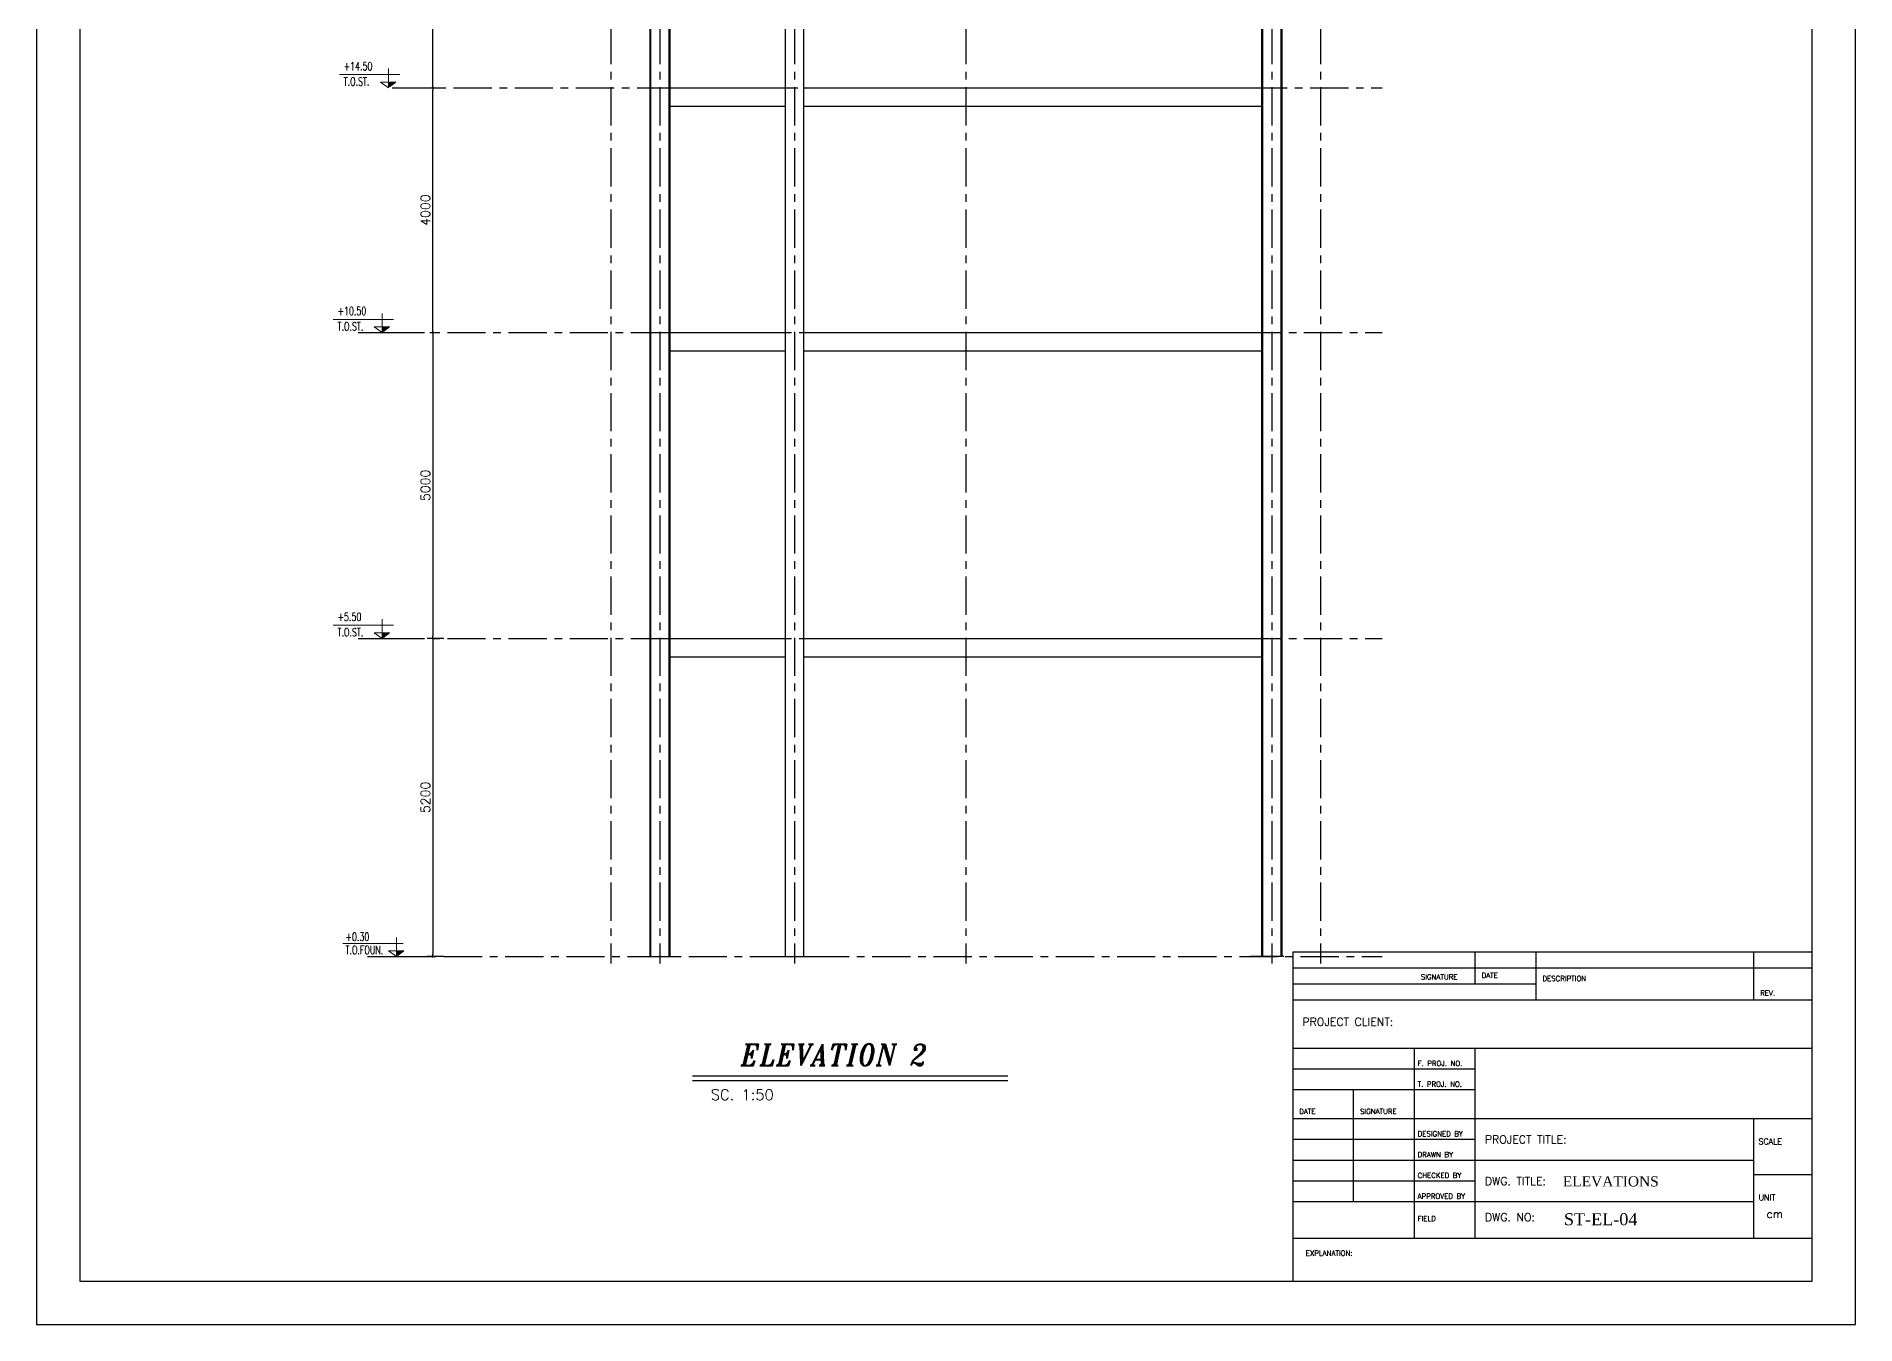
# Model space of a CAD drawing. Header units: inches. Extents: x 1387 to 2676, y -3554 to -2136.
# Drawn here: x 2520.3 to 2579.7, y -3213.5 to -3171.4 of the extents above; entities that cross this region are included whole.
import ezdxf

# ---------------------------------------------------------------- set-up
doc = ezdxf.new("R2010")
doc.units = ezdxf.units.IN
doc.header["$MEASUREMENT"] = 0
doc.linetypes.add('CENTER', pattern=[2, 1.25, -0.25, 0.25, -0.25])
doc.linetypes.add('HIDDEN', pattern=[0.375, 0.25, -0.125])
for name, color, linetype in [('1', 1, 'Continuous'), ('2H', 2, 'HIDDEN'), ('3', 3, 'HIDDEN'), ('3G', 3, 'Continuous'), ('4C', 4, 'Continuous'), ('6M', 6, 'Continuous'), ('AXE', 1, 'CENTER'), ('D', 1, 'Continuous'), ('DIM', 8, 'Continuous'), ('Layer4', 118, 'Continuous'), ('LEVEL', 3, 'HIDDEN'), ('Pich', 2, 'Continuous')]:
    doc.layers.add(name, color=color, linetype=linetype)
doc.layers.add('2', color=2, linetype='Continuous', lineweight=9)
doc.styles.add('ITALICT', font='italict')
doc.styles.add('ROMANS', font='ROMANS')
doc.styles.add('ROMANT', font='romant')
doc.styles.add('style1', font='times.ttf')
doc.dimstyles.new('1-50-2', dxfattribs={"dimtxt": 0.3, "dimasz": 0.08, "dimexe": 0.18, "dimexo": 0.0625, "dimgap": 0.09, "dimtad": 1, "dimdec": 0, "dimlfac": 500, "dimdsep": 46, "dimtxsty": 'ROMANT', "dimblk": 'DOT', "dimcen": 0.09, "dimclrd": 1, "dimclre": 1, "dimclrt": 3, "dimadec": 0, "dimazin": 0, "dimtfac": 1, "dimtdec": 0, "dimtix": 1, "dimtofl": 0, "dimtmove": 2, "dimatfit": 3, "dimldrblk": 'DOT', "dimfxl": 1, "dimtolj": 1, "dimarcsym": 0})

# ---------------------------------------------------------------- blocks, each defined once
blk = doc.blocks.new('DOT')
at = {"layer": 'DIM', "color": 0, "linetype": 'ByBlock'}
blk.add_line((-0.5, 0), (-1, 0), dxfattribs=at)
at = {"layer": 'DIM', "color": 0, "linetype": 'ByBlock', "const_width": 0.5}
blk.add_lwpolyline([(-0.25, 0, 1), (0.25, 0, 1)], format="xyb", close=True, dxfattribs=at)
blk = doc.blocks.new('*D2743')
at = {"layer": 'Defpoints', "color": 0, "transparency": 16777216}
for p in [(2533.048, -3173.077), (2533.209, -3173.077), (2533.048, -3181.077)]:
    blk.add_point(p, dxfattribs=at)
at = {"layer": 'Pich', "color": 1, "lineweight": -2, "transparency": 16777216}
for p, q in [((2533.11, -3173.077), (2533.389, -3173.077)), ((2533.209, -3180.997), (2533.209, -3173.157)), ((2533.11, -3181.077), (2533.389, -3181.077))]:
    blk.add_line(p, q, dxfattribs=at)
at = {"layer": 'Pich', "color": 1, "lineweight": -2, "transparency": 16777216, "xscale": 0.08, "yscale": 0.08, "zscale": 0.08}
for p, rotation in [((2533.209, -3173.077), 90), ((2533.209, -3181.077), 270)]:
    blk.add_blockref('DOT', p, dxfattribs=dict(at, rotation=rotation))
at = {"layer": 'Pich', "color": 3, "transparency": 16777216, "insert": (2532.969, -3177.077), "char_height": 0.3, "attachment_point": 5, "rotation": 90, "style": 'ROMANT'}
blk.add_mtext('\\A1;4000', dxfattribs=at)
blk = doc.blocks.new('_Dot')
at = {"layer": 'DIM', "color": 0, "lineweight": -2}
blk.add_line((-0.5, 0), (-1, 0), dxfattribs=at)
at = {"layer": 'DIM', "color": 0, "const_width": 0.5}
blk.add_lwpolyline([(-0.25, 0, 1), (0.25, 0, 1)], format="xyb", close=True, dxfattribs=at)
blk = doc.blocks.new('*D2744')
at = {"layer": 'Defpoints', "color": 0, "transparency": 16777216}
for p in [(2533.209, -3181.077), (2533.209, -3191.077), (2533.209, -3191.077)]:
    blk.add_point(p, dxfattribs=at)
at = {"layer": 'Pich', "color": 1, "lineweight": -2, "transparency": 16777216}
for p, q in [((2533.209, -3181.157), (2533.209, -3190.997)), ((2533.272, -3181.077), (2533.389, -3181.077)), ((2533.272, -3191.077), (2533.389, -3191.077))]:
    blk.add_line(p, q, dxfattribs=at)
at = {"layer": 'Pich', "color": 1, "lineweight": -2, "transparency": 16777216, "xscale": 0.08, "yscale": 0.08, "zscale": 0.08}
for p, rotation in [((2533.209, -3181.077), 90), ((2533.209, -3191.077), 270)]:
    blk.add_blockref('DOT', p, dxfattribs=dict(at, rotation=rotation))
at = {"layer": 'Pich', "color": 3, "transparency": 16777216, "insert": (2532.969, -3186.077), "char_height": 0.3, "attachment_point": 5, "rotation": 90, "style": 'ROMANT'}
blk.add_mtext('\\A1;5000', dxfattribs=at)
blk = doc.blocks.new('*D2745')
at = {"layer": 'Defpoints', "color": 0, "transparency": 16777216}
for p in [(2533.629, -3191.077), (2533.209, -3201.477), (2533.629, -3201.477)]:
    blk.add_point(p, dxfattribs=at)
at = {"layer": 'Pich', "color": 1, "lineweight": -2, "transparency": 16777216}
for p, q in [((2533.567, -3191.077), (2533.029, -3191.077)), ((2533.209, -3191.157), (2533.209, -3201.397)), ((2533.567, -3201.477), (2533.029, -3201.477))]:
    blk.add_line(p, q, dxfattribs=at)
at = {"layer": 'Pich', "color": 1, "lineweight": -2, "transparency": 16777216, "xscale": 0.08, "yscale": 0.08, "zscale": 0.08}
for p, rotation in [((2533.209, -3191.077), 90), ((2533.209, -3201.477), 270)]:
    blk.add_blockref('DOT', p, dxfattribs=dict(at, rotation=rotation))
at = {"layer": 'Pich', "color": 3, "transparency": 16777216, "insert": (2532.969, -3196.277), "char_height": 0.3, "attachment_point": 5, "rotation": 90, "style": 'ROMANT'}
blk.add_mtext('\\A1;5200', dxfattribs=at)
blk = doc.blocks.new('*D2746')
at = {"layer": 'Defpoints', "color": 0, "transparency": 16777216}
for p in [(2533.039, -3164.077), (2533.209, -3164.077), (2533.039, -3173.077)]:
    blk.add_point(p, dxfattribs=at)
at = {"layer": 'Pich', "color": 1, "lineweight": -2, "transparency": 16777216}
for p, q in [((2533.102, -3164.077), (2533.389, -3164.077)), ((2533.209, -3172.997), (2533.209, -3164.157)), ((2533.102, -3173.077), (2533.389, -3173.077))]:
    blk.add_line(p, q, dxfattribs=at)
at = {"layer": 'Pich', "color": 1, "lineweight": -2, "transparency": 16777216, "xscale": 0.08, "yscale": 0.08, "zscale": 0.08}
for p, rotation in [((2533.209, -3164.077), 90), ((2533.209, -3173.077), 270)]:
    blk.add_blockref('DOT', p, dxfattribs=dict(at, rotation=rotation))
at = {"layer": 'Pich', "color": 3, "transparency": 16777216, "insert": (2532.969, -3168.577), "char_height": 0.3, "attachment_point": 5, "rotation": 90, "style": 'ROMANT'}
blk.add_mtext('\\A1;4500', dxfattribs=at)

msp = doc.modelspace()

# ---------------------------------------------------------------- linework, layer by layer
at = {"layer": '1'}
for p, q in [((2561.31999673, -3201.34012648), (2561.31999673, -3212.095244)), ((2561.31999673, -3201.34012648), (2561.31999673, -3210.68266045)), ((2578.30094543, -3201.34012648), (2561.31999673, -3201.34012648)), ((2567.28423837, -3202.38648467), (2567.28423837, -3201.34012648)), ((2569.27231892, -3202.90966376), (2569.27231892, -3201.34012648)), ((2576.38755456, -3202.90966376), (2576.38755456, -3201.34012648)), ((2578.30094543, -3201.86330558), (2561.31999673, -3201.86330558)), ((2569.27231892, -3202.38648467), (2561.31999673, -3202.38648467)), ((2578.30094543, -3202.90966376), (2561.31999673, -3202.90966376)), ((2578.30094543, -3204.47920103), (2561.31999673, -3204.47920103)), ((2565.29615783, -3210.68266045), (2565.29615783, -3204.47920103)), ((2567.28423837, -3210.68266045), (2567.28423837, -3204.47920103)), ((2567.28423837, -3205.15933385), (2561.31999673, -3205.15933385)), ((2567.28423837, -3205.83946667), (2561.31999673, -3205.83946667)), ((2563.30807728, -3209.50172031), (2563.30807728, -3205.83946667)), ((2567.28423837, -3206.78118903), (2561.31999673, -3206.78118903)), ((2578.30094543, -3206.78118903), (2567.28423837, -3206.78118903)), ((2576.38755456, -3210.68266045), (2576.38755456, -3206.78118903)), ((2567.28423837, -3207.46132185), (2561.31999673, -3207.46132185)), ((2576.38755456, -3208.14145467), (2561.31999673, -3208.14145467)), ((2578.30094543, -3208.61231585), (2576.38755456, -3208.61231585)), ((2567.28423837, -3208.82158749), (2561.31999673, -3208.82158749)), ((2567.28423837, -3209.50172031), (2561.31999673, -3209.50172031)), ((2576.38755456, -3209.50172031), (2567.28423837, -3209.50172031)), ((2561.31999673, -3210.68266045), (2578.30094543, -3210.68266045))]:
    msp.add_line(p, q, dxfattribs=at)
msp.add_lwpolyline([(2578.30094543, -3212.095244), (2578.30094543, -3130.82689383), (2521.6679488, -3130.82689383), (2521.6679488, -3212.095244)], close=True, dxfattribs=at)
at = {"layer": '2'}
for p, q in [((2532.1275208, -3172.64873584, 0.01499996), (2530.15586773, -3172.64873584, 0.01499996)), ((2531.7576139, -3173.07684976, 0.01499996), (2531.49756904, -3172.8966869, 0.01499996)), ((2531.49763563, -3172.89197606, 0.01499996), (2531.99772191, -3172.89197606, 0.01499996)), ((2531.7576139, -3173.07684976, 0.01499996), (2531.7576139, -3172.45241909, 0.01499996)), ((2531.9275208, -3180.64873584), (2529.95586773, -3180.64873584)), ((2531.5576139, -3181.07684976), (2531.5576139, -3180.45241909)), ((2531.5576139, -3181.07684976), (2531.29756904, -3180.8966869)), ((2531.29763563, -3180.89197606), (2531.79772191, -3180.89197606)), ((2531.9275208, -3190.64873584), (2529.95586773, -3190.64873584)), ((2531.5576139, -3191.07684976), (2531.5576139, -3190.45241909)), ((2531.5576139, -3191.07684976), (2531.29756904, -3190.8966869)), ((2531.29763563, -3190.89197606), (2531.79772191, -3190.89197606)), ((2532.02691509, -3201.47684976), (2532.02691509, -3200.85241909)), ((2532.23976108, -3201.04873584), (2530.26810802, -3201.04873584)), ((2532.02691509, -3201.47684976), (2531.76687023, -3201.2966869)), ((2531.76693682, -3201.29197606), (2532.2670231, -3201.29197606))]:
    msp.add_line(p, q, dxfattribs=at)
at = {"layer": '2H'}
for p, q in [((2531.99765531, -3172.8966869, 0.01499996), (2531.7576139, -3173.07684976, 0.01499996)), ((2531.79765531, -3180.8966869), (2531.5576139, -3181.07684976)), ((2531.79765531, -3190.8966869), (2531.5576139, -3191.07684976)), ((2532.2669565, -3201.2966869), (2532.02691509, -3201.47684976))]:
    msp.add_line(p, q, dxfattribs=at)
at = {"layer": '3'}
for points in [[(2531.7576139, -3173.07684976, 0.01499996), (2531.99765531, -3172.8966869, 0.01499996), (2531.7576139, -3172.8966869, 0.01499996)], [(2531.5576139, -3181.07684976), (2531.79765531, -3180.8966869), (2531.5576139, -3180.8966869)], [(2531.5576139, -3191.07684976), (2531.79765531, -3190.8966869), (2531.5576139, -3190.8966869)], [(2532.02691509, -3201.47684976), (2532.2669565, -3201.2966869), (2532.02691509, -3201.2966869)]]:
    msp.add_solid(points, dxfattribs=at)
at = {"layer": '3G'}
for p, q in [((2540.29996617, -3139.07684978), (2540.300025, -3201.47684978)), ((2540.32996616, -3139.07394561), (2540.330025, -3201.47684976)), ((2540.92996611, -3139.01586268), (2540.930025, -3201.47684976)), ((2540.95996611, -3139.01295854), (2540.960025, -3201.47684973)), ((2560.30008106, -3139.01295854), (2560.30002216, -3201.47684973)), ((2560.33008105, -3139.01586268), (2560.33002216, -3201.47684976)), ((2560.930081, -3139.07394561), (2560.93002216, -3201.47684976)), ((2560.960081, -3139.07684978), (2560.96002216, -3201.47684978)), ((2544.73006067, -3147.77687616, -0.01499984), (2544.72997107, -3201.47686484)), ((2545.33006067, -3147.77687616, -0.01499984), (2545.32997107, -3201.47686484)), ((2540.9300152, -3173.07684976), (2544.72998805, -3173.0768471)), ((2545.32996489, -3173.07686219, -0.01499996), (2560.33013694, -3173.07686484, 0.01499996)), ((2540.9300152, -3173.67684976), (2544.72998805, -3173.6768471)), ((2545.32996489, -3173.67686219, -0.01499996), (2560.33013694, -3173.67686484, 0.01499996)), ((2540.9300152, -3181.07684976, -0.01499996), (2544.72998805, -3181.0768471, -0.01499996)), ((2545.32996489, -3181.07686219, -0.02999992), (2560.33013694, -3181.07686484)), ((2540.9300152, -3181.67684976, -0.01499996), (2544.72998805, -3181.6768471, -0.01499996)), ((2545.32996489, -3181.67686219, -0.02999992), (2560.33013694, -3181.67686484)), ((2540.9300152, -3191.07684976, -0.01499996), (2544.72998805, -3191.0768471, -0.01499996)), ((2545.32996489, -3191.07686219, -0.02999992), (2560.33013694, -3191.07686484)), ((2540.9300152, -3191.67684976, -0.01499996), (2544.72998805, -3191.6768471, -0.01499996)), ((2545.32996489, -3191.67686219, -0.02999992), (2560.33013694, -3191.67686484)), ((2540.23002457, -3201.47685004), (2541.33002457, -3201.47684891)), ((2544.33022888, -3201.47705458), (2545.73022888, -3201.47702666)), ((2561.03002259, -3201.47685004), (2559.93002259, -3201.47684891)), ((2541.71127404, -3205.53031169), (2552.00774188, -3205.53031169))]:
    msp.add_line(p, q, dxfattribs=at)
at = {"layer": '3G', "linetype": 'ByBlock'}
msp.add_line((2541.69845308, -3205.53031169), (2552.00774188, -3205.53031169), dxfattribs=at)
at = {"layer": '6M', "color": 4}
msp.add_line((2541.69845308, -3205.37974456), (2552.00774188, -3205.37974456), dxfattribs=at)
at = {"layer": 'AXE'}
for p, q in [((2539.0299543, -3135.05650671), (2539.03002675, -3201.70429492)), ((2540.6299543, -3135.0565052), (2540.63002675, -3201.70429341)), ((2545.03004177, -3135.0565052), (2545.03011422, -3201.70429341)), ((2550.63003426, -3135.0565052), (2550.62996181, -3201.70429341)), ((2560.63007922, -3135.0565052), (2560.63000677, -3201.70429341)), ((2562.23011422, -3135.05650671), (2562.23004177, -3201.70429492)), ((2531.8860833, -3173.07684976), (2564.24178592, -3173.07684976)), ((2531.6860833, -3181.07684976, -0.01499996), (2564.24178592, -3181.07684976, -0.01499996)), ((2531.6860833, -3191.07684976, -0.01499996), (2564.24178592, -3191.07684976, -0.01499996)), ((2531.57457372, -3201.47684976), (2564.24178592, -3201.47684976))]:
    msp.add_line(p, q, dxfattribs=at)
at = {"layer": 'D'}
for p, q in [((2530.76500138, -3181.07684976), (2532.91536218, -3181.07684976)), ((2530.76500138, -3191.07684976), (2532.91536218, -3191.07684976)), ((2531.07724166, -3201.47684976), (2533.22760246, -3201.47684976))]:
    msp.add_line(p, q, dxfattribs=at)
at = {"layer": 'Layer4'}
msp.add_lwpolyline([(2520.25212388, -3129.41106891), (2520.25212388, -3213.51106891), (2579.71677035, -3213.51106891), (2579.71677035, -3129.41106891)], close=True, dxfattribs=at)

# ---------------------------------------------------------------- texts
at = {"layer": '1'}
for s, height, style, p in [('SIGNATURE', 0.167417309, 'ROMANS', (2565.50542946, -3202.22953094)), ('DATE', 0.167417309, 'ROMANS', (2567.49351001, -3202.17721303)), ('DESCRIPTION', 0.1674173092, 'ROMANS', (2569.48159056, -3202.28184885)), ('REV.', 0.167417309, 'ROMANS', (2576.5968262, -3202.75271003)), ('PROJECT CLIENT:', 0.2615895456, 'ROMANS', (2561.63390419, -3203.74401246)), ('F. PROJ. NO.', 0.1674173092, 'ROMANS', (2565.40079365, -3205.05469803)), ('T. PROJ. NO.', 0.1674173092, 'ROMANS', (2565.40079365, -3205.73483085)), ('DATE', 0.167417309, 'ROMANS', (2561.52926837, -3206.62423531)), ('SIGNATURE', 0.167417309, 'ROMANS', (2563.51734892, -3206.62423531)), ('DESIGNED BY', 0.1674173092, 'ROMANS', (2565.40079365, -3207.35668603)), ('PROJECT TITLE:', 0.2615895456, 'ROMANS', (2567.59814583, -3207.58832944)), ('SCALE', 0.188344473, 'ROMANS', (2576.54450829, -3207.61827558)), ('DRAWN BY', 0.167417309, 'ROMANS', (2565.40079365, -3208.03681885)), ('CHECKED BY', 0.167417309, 'ROMANS', (2565.40079365, -3208.71695167)), ('DWG. TITLE:', 0.2615895456, 'ROMANS', (2567.59814583, -3208.94859507)), ('ELEVATIONS', 0.333526671, 'style1', (2570.14730268, -3208.99474059)), ('APPROVED BY', 0.1674173092, 'ROMANS', (2565.40079365, -3209.39708449)), ('UNIT', 0.188344473, 'ROMANS', (2576.54450829, -3209.4494024)), ('DWG. NO:', 0.261589546, 'ROMANS', (2567.59814583, -3210.12953522)), ('ST-EL-04', 0.392384318, 'style1', (2570.18199682, -3210.26142109)), ('cm', 0.261589546, 'ROMANS', (2576.80609783, -3210.0248994)), ('FIELD', 0.167417309, 'ROMANS', (2565.40079365, -3210.12953522)), ('EXPLANATION:', 0.1674173092, 'ROMANS', (2561.74409658, -3211.25827429))]:
    msp.add_text(s, height=height, dxfattribs=dict(at, style=style)).set_placement(p)
at = {"layer": '3G', "style": 'ROMANS'}
msp.add_text('SC. 1:50', height=0.35, dxfattribs=at).set_placement((2542.29786432, -3206.17110006))
at = {"layer": '4C', "style": 'ITALICT', "width": 0.9}
msp.add_text('ELEVATION 2', height=0.7, dxfattribs=at).set_placement((2543.27376374, -3205.03974675))
at = {"layer": 'LEVEL', "style": 'ROMANS', "width": 0.7}
for s, p in [('+14.50', (2530.29666596, -3172.50910172, 0.01499996)), ('T.O.ST.  ', (2530.29666596, -3173.01034863, 0.01499996)), ('T.O.ST.  ', (2530.09666596, -3181.01034863)), ('+10.50', (2530.09666596, -3180.50910172)), ('+5.50', (2530.09666596, -3190.50910172)), ('T.O.ST.  ', (2530.09666596, -3191.01034863)), ('+0.30', (2530.35676404, -3200.96779716)), ('T.O.FOUN.', (2530.35676404, -3201.39735451))]:
    msp.add_text(s, height=0.27, dxfattribs=at).set_placement(p)

# ---------------------------------------------------------------- dimensions: what is measured, and where the dimension line sits
at = {"layer": 'Pich'}
for base, p1, p2, picture, middle in [((2533.20907448, -3164.07684976), (2533.03907448, -3173.07684976), (2533.03907448, -3164.07684976), '*D2746', (2532.96907448, -3168.57684976)), ((2533.20907448, -3173.07684976), (2533.04759876, -3181.07684976), (2533.04759876, -3173.07684976), '*D2743', (2532.96907448, -3177.07684976)), ((2533.20907448, -3191.07684976), (2533.20907448, -3181.07684976), (2533.20907448, -3191.07684976), '*D2744', (2532.96907448, -3186.07684976)), ((2533.20907448, -3201.47684976), (2533.62907448, -3191.07684976), (2533.62907448, -3201.47684976), '*D2745', (2532.96907448, -3196.27684976))]:
    dim = msp.add_linear_dim(base=base, p1=p1, p2=p2, angle=90, dimstyle='1-50-2', dxfattribs=at)
    dim.commit()
    dim.dimension.update_dxf_attribs({"geometry": picture, "text_midpoint": middle})

doc.saveas('drawing.dxf')
